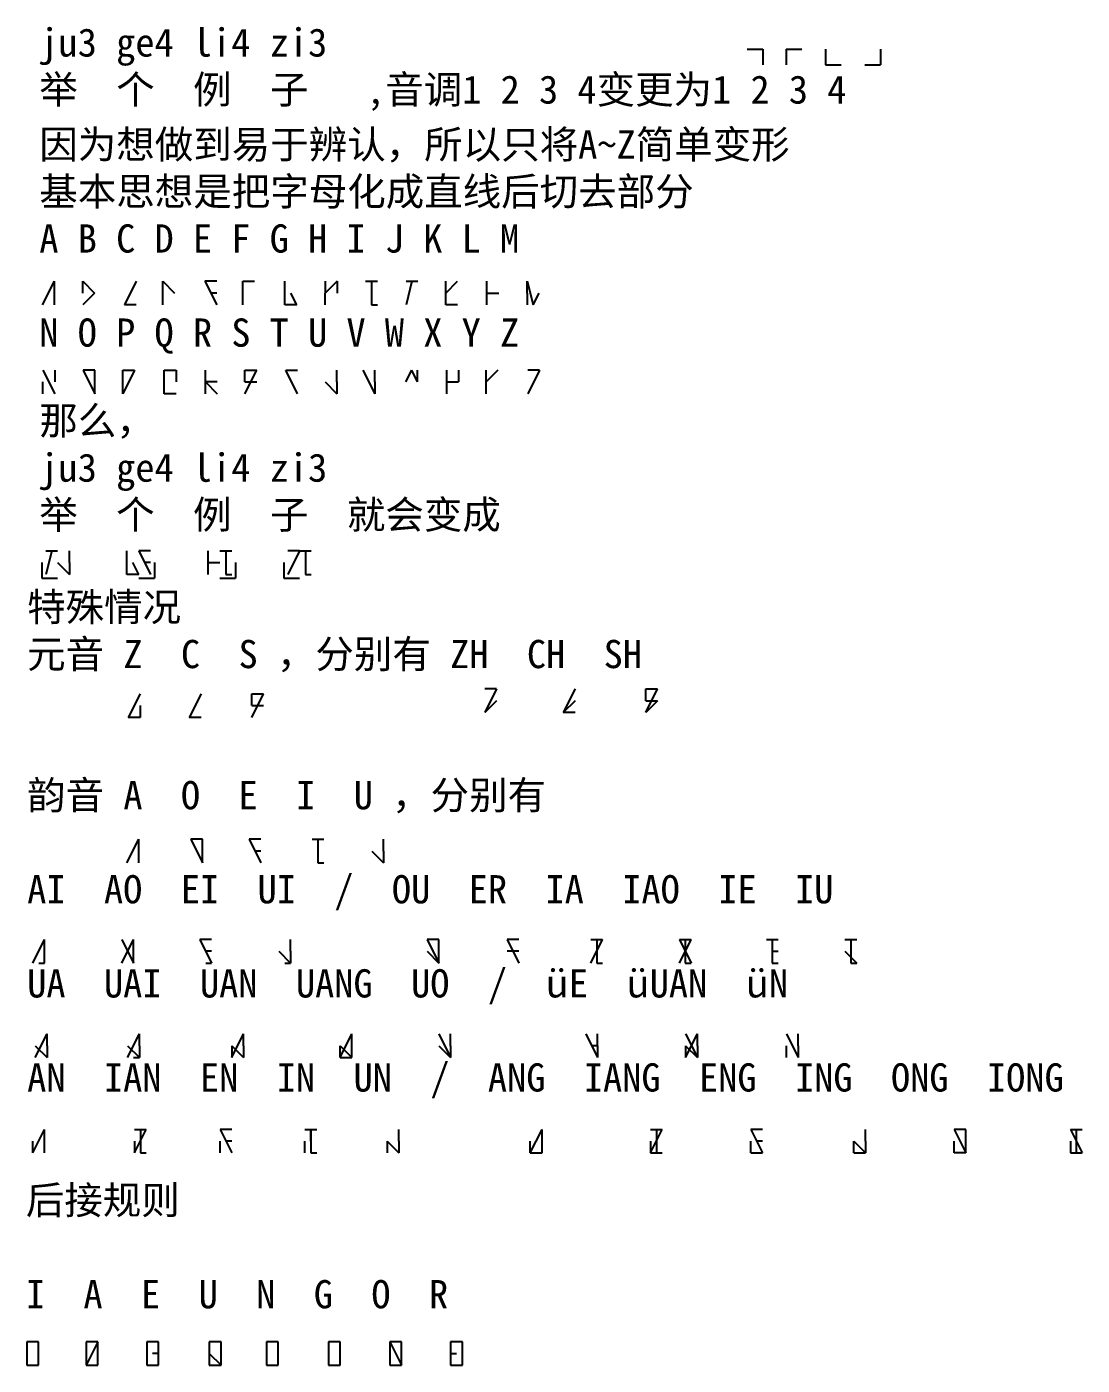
# Model space of a CAD drawing. Header units: millimetres. Extents: x 1659 to 4407, y 297 to 2004.
# Drawn here: x 1659 to 3006, y 297 to 2004 of the extents above; entities that cross this region are included whole.
import ezdxf

# ---------------------------------------------------------------- set-up
doc = ezdxf.new("R2010")
doc.units = ezdxf.units.MM
doc.styles.get("Standard").update_dxf_attribs({"font": 'arial.ttf'})

msp = doc.modelspace()

# ---------------------------------------------------------------- linework, layer by layer
for p, q in [((2578.4, 1975.7), (2598.4, 1975.7)), ((2598.4, 1975.7), (2598.4, 1955.7)), ((2628.4, 1975.7), (2648.4, 1975.7)), ((2628.4, 1975.7), (2628.4, 1955.7)), ((2678.4, 1975.7), (2678.4, 1955.7)), ((2748.4, 1975.7), (2748.4, 1955.7)), ((2678.4, 1955.7), (2698.4, 1955.7)), ((2728.4, 1955.7), (2748.4, 1955.7)), ((1679.6, 1649.5), (1694.6, 1679.5)), ((1694.6, 1664.5), (1694.6, 1679.5)), ((1731, 1664.5), (1731, 1679.5)), ((1731, 1679.5), (1746, 1664.5)), ((1798.9, 1679.5), (1783.9, 1649.5)), ((1833, 1664.5), (1833, 1679.5)), ((1833, 1679.5), (1848, 1664.5)), ((1901.7, 1679.5), (1886.7, 1679.5)), ((1886.7, 1679.5), (1901.7, 1649.5)), ((1935.1, 1679.5), (1950.1, 1679.5)), ((1935.1, 1664.5), (1935.1, 1679.5)), ((1988.8, 1664.5), (1988.8, 1679.5)), ((2055.2, 1679.5), (2040.2, 1664.5)), ((2040.2, 1679.5), (2040.2, 1664.5)), ((2055.2, 1679.5), (2055.2, 1664.5)), ((2091.7, 1679.5), (2106.7, 1679.5)), ((2099.2, 1679.5), (2099.2, 1649.5)), ((2143.3, 1679.5), (2158.3, 1679.5)), ((2150.8, 1679.5), (2143.3, 1649.5)), ((2193.9, 1664.5), (2193.9, 1679.5)), ((2193.9, 1664.5), (2208.9, 1679.5)), ((2246.5, 1664.5), (2246.5, 1679.5)), ((2298, 1679.5), (2305.5, 1649.5)), ((2298, 1664.5), (2298, 1679.5)), ((1694.6, 1649.5), (1694.6, 1664.5)), ((1746, 1664.5), (1731, 1649.5)), ((1833, 1649.5), (1833, 1664.5)), ((1901.7, 1664.5), (1894.2, 1664.5)), ((1935.1, 1649.5), (1935.1, 1664.5)), ((1988.8, 1649.5), (1988.8, 1664.5)), ((2003.8, 1649.5), (1996.3, 1664.5)), ((2040.2, 1649.5), (2040.2, 1664.5)), ((2193.9, 1649.5), (2193.9, 1664.5)), ((2246.5, 1649.5), (2246.5, 1664.5)), ((2246.5, 1664.5), (2261.5, 1664.5)), ((2298, 1664.5), (2298, 1649.5)), ((2305.5, 1649.5), (2313, 1664.5)), ((1798.9, 1649.5), (1783.9, 1649.5)), ((2003.8, 1649.5), (1988.8, 1649.5)), ((2099.2, 1649.5), (2106.7, 1649.5)), ((2208.9, 1649.5), (2193.9, 1649.5)), ((1680, 1566), (1695, 1536)), ((1695, 1566), (1695, 1551)), ((1731.4, 1566), (1746.4, 1536)), ((1746.4, 1566), (1731.4, 1566)), ((1746.4, 1551), (1746.4, 1566)), ((1781.8, 1566), (1796.8, 1566)), ((1781.8, 1551), (1781.8, 1566)), ((1796.8, 1566), (1781.8, 1536)), ((1834.8, 1566), (1849.8, 1566)), ((1834.8, 1551), (1834.8, 1566)), ((1849.8, 1566), (1849.8, 1551)), ((1887.2, 1551), (1887.2, 1566)), ((1937.7, 1566), (1952.7, 1566)), ((1937.7, 1551), (1937.7, 1566)), ((1937.7, 1536), (1952.7, 1566)), ((1989.8, 1566), (2004.8, 1566)), ((2004.8, 1536), (1989.8, 1566)), ((2055.1, 1551), (2055.1, 1566)), ((2088.3, 1566), (2103.3, 1536)), ((2103.3, 1551), (2103.3, 1566)), ((2150.1, 1566), (2142.6, 1551)), ((2150.1, 1566), (2157.6, 1551)), ((2157.6, 1566), (2157.6, 1551)), ((2195.3, 1551), (2195.3, 1566)), ((2210.3, 1566), (2210.3, 1551)), ((2245.4, 1551), (2245.4, 1566)), ((2260.4, 1566), (2245.4, 1551)), ((2313.5, 1566), (2298.5, 1536)), ((2313.5, 1566), (2298.5, 1566)), ((1680, 1536), (1680, 1551)), ((1746.4, 1536), (1746.4, 1551)), ((1781.8, 1536), (1781.8, 1551)), ((1834.8, 1536), (1834.8, 1551)), ((1887.2, 1551), (1902.2, 1536)), ((1887.2, 1536), (1887.2, 1551)), ((1902.2, 1551), (1887.2, 1551)), ((1937.7, 1551), (1952.7, 1551)), ((2040.1, 1551), (2055.1, 1536)), ((2055.1, 1551), (2055.1, 1536)), ((2103.3, 1551), (2103.3, 1536)), ((2195.3, 1536), (2195.3, 1551)), ((2195.3, 1551), (2210.3, 1551)), ((2245.4, 1536), (2245.4, 1551)), ((1849.8, 1536), (1834.8, 1536)), ((1683.7, 1335.6), (1698.7, 1335.6)), ((1691.2, 1335.6), (1683.7, 1305.6)), ((1713.7, 1320.6), (1713.7, 1335.6)), ((1787.2, 1320.6), (1787.2, 1335.6)), ((1817.2, 1335.6), (1802.2, 1335.6)), ((1802.2, 1335.6), (1817.2, 1305.6)), ((1890.8, 1320.6), (1890.8, 1335.6)), ((1905.8, 1335.6), (1920.8, 1335.6)), ((1913.3, 1335.6), (1913.3, 1305.6)), ((2007.4, 1335.6), (1992.4, 1305.6)), ((2007.4, 1335.6), (1992.4, 1335.6)), ((2007.4, 1335.6), (2022.4, 1335.6)), ((2014.9, 1335.6), (2014.9, 1305.6)), ((1678.7, 1320.6), (1678.7, 1300.6)), ((1698.7, 1320.6), (1713.7, 1305.6)), ((1713.7, 1320.6), (1713.7, 1305.6)), ((1787.2, 1305.6), (1787.2, 1320.6)), ((1802.2, 1305.6), (1794.7, 1320.6)), ((1817.2, 1320.6), (1809.7, 1320.6)), ((1822.2, 1320.6), (1822.2, 1300.6)), ((1890.8, 1305.6), (1890.8, 1320.6)), ((1890.8, 1320.6), (1905.8, 1320.6)), ((1925.8, 1320.6), (1925.8, 1300.6)), ((1987.4, 1320.6), (1987.4, 1300.6)), ((1678.7, 1300.6), (1698.7, 1300.6)), ((1802.2, 1305.6), (1787.2, 1305.6)), ((1802.2, 1300.6), (1822.2, 1300.6)), ((1905.8, 1300.6), (1925.8, 1300.6)), ((1913.3, 1305.6), (1920.8, 1305.6)), ((1987.4, 1300.6), (2007.4, 1300.6)), ((2014.9, 1305.6), (2022.4, 1305.6)), ((1803.9, 1153.2), (1788.9, 1123.2)), ((1881.7, 1153.2), (1866.7, 1123.2)), ((1946.5, 1153.2), (1961.5, 1153.2)), ((1946.5, 1138.2), (1946.5, 1153.2)), ((1946.5, 1123.2), (1961.5, 1153.2)), ((2258.6, 1159.4), (2243.6, 1129.4)), ((2258.6, 1159.4), (2243.6, 1159.4)), ((2358.9, 1159.4), (2343.9, 1129.4)), ((2449.1, 1159.4), (2464.1, 1159.4)), ((2449.1, 1144.4), (2449.1, 1159.4)), ((2449.1, 1129.4), (2464.1, 1159.4)), ((2449.1, 1144.4), (2464.1, 1144.4)), ((1803.9, 1138.2), (1803.9, 1123.2)), ((1946.5, 1138.2), (1961.5, 1138.2)), ((2358.9, 1129.4), (2343.9, 1129.4)), ((1803.9, 1123.2), (1788.9, 1123.2)), ((1881.7, 1123.2), (1866.7, 1123.2)), ((1787.2, 937.7), (1802.2, 967.7)), ((1802.2, 952.7), (1802.2, 967.7)), ((1868.5, 967.7), (1883.5, 937.7)), ((1883.5, 967.7), (1868.5, 967.7)), ((1883.5, 952.7), (1883.5, 967.7)), ((1958.2, 967.7), (1943.2, 967.7)), ((1943.2, 967.7), (1958.2, 937.7)), ((2023.4, 967.7), (2038.4, 967.7)), ((2030.9, 967.7), (2030.9, 937.7)), ((2114.6, 952.7), (2114.6, 967.7)), ((1802.2, 937.7), (1802.2, 952.7)), ((1883.5, 937.7), (1883.5, 952.7)), ((1958.2, 952.7), (1950.7, 952.7)), ((2099.6, 952.7), (2114.6, 937.7)), ((2114.6, 952.7), (2114.6, 937.7)), ((2030.9, 937.7), (2038.4, 937.7)), ((1667.2, 809.8), (1682.2, 839.8)), ((1682.2, 824.8), (1682.2, 839.8)), ((1780.5, 809.8), (1795.5, 839.8)), ((1795.5, 824.8), (1795.5, 839.8)), ((1895.2, 839.8), (1880.2, 839.8)), ((1880.2, 839.8), (1895.2, 809.8)), ((1996, 824.8), (1996, 839.8)), ((2170.2, 839.8), (2185.2, 809.8)), ((2185.2, 839.8), (2170.2, 839.8)), ((2185.2, 824.8), (2185.2, 839.8)), ((2287.3, 839.8), (2272.3, 839.8)), ((2272.3, 839.8), (2287.3, 809.8)), ((2379, 839.8), (2394, 839.8)), ((2386.5, 839.8), (2386.5, 809.8)), ((2492, 839.8), (2507, 839.8)), ((2499.5, 839.8), (2499.5, 809.8)), ((2603, 839.8), (2618, 839.8)), ((2610.5, 839.8), (2610.5, 809.8)), ((2703.2, 839.8), (2718.2, 839.8)), ((2710.7, 839.8), (2710.7, 809.8)), ((1682.2, 809.8), (1682.2, 824.8)), ((1795.5, 809.8), (1795.5, 824.8)), ((1895.2, 824.8), (1887.7, 824.8)), ((1981, 824.8), (1996, 809.8)), ((1996, 824.8), (1996, 809.8)), ((2185.2, 809.8), (2185.2, 824.8)), ((2287.3, 824.8), (2279.8, 824.8)), ((2386.5, 809.8), (2394, 809.8)), ((2499.5, 809.8), (2507, 809.8)), ((2610.5, 809.8), (2618, 809.8)), ((2710.7, 809.8), (2718.2, 809.8)), ((1685.3, 704.3), (1685.3, 719.3)), ((1803.1, 704.3), (1803.1, 719.3)), ((1935.9, 704.3), (1935.9, 719.3)), ((2059.1, 689.3), (2074.1, 719.3)), ((2074.1, 704.3), (2074.1, 719.3)), ((2200, 704.3), (2200, 719.3)), ((2372.5, 719.3), (2387.5, 689.3)), ((2387.5, 704.3), (2387.5, 719.3)), ((2499.9, 719.3), (2514.9, 689.3)), ((2514.9, 704.3), (2514.9, 719.3)), ((2628.6, 719.3), (2643.6, 689.3)), ((2643.6, 704.3), (2643.6, 719.3)), ((1670.3, 704.3), (1685.3, 689.3)), ((1685.3, 704.3), (1685.3, 689.3)), ((1788.1, 704.3), (1803.1, 689.3)), ((1803.1, 704.3), (1803.1, 689.3)), ((1920.9, 704.3), (1935.9, 689.3)), ((1935.9, 704.3), (1935.9, 689.3)), ((2059.1, 689.3), (2059.1, 704.3)), ((2059.1, 704.3), (2074.1, 689.3)), ((2074.1, 689.3), (2074.1, 704.3)), ((2185, 704.3), (2200, 689.3)), ((2200, 704.3), (2200, 689.3)), ((2387.5, 704.3), (2387.5, 689.3)), ((2514.9, 704.3), (2514.9, 689.3)), ((2643.6, 704.3), (2643.6, 689.3)), ((1667.2, 567.5), (1682.2, 597.5)), ((1682.2, 582.5), (1682.2, 597.5)), ((1682.2, 567.5), (1682.2, 582.5)), ((1796.9, 597.5), (1811.9, 597.5)), ((1804.4, 597.5), (1804.4, 567.5)), ((1921, 597.5), (1906, 597.5)), ((1906, 597.5), (1921, 567.5)), ((1921, 582.5), (1913.5, 582.5)), ((2014.3, 597.5), (2029.3, 597.5)), ((2021.8, 582.5), (2021.8, 597.5)), ((2021.8, 597.5), (2021.8, 567.5)), ((2021.8, 582.5), (2021.8, 567.5)), ((2119, 582.5), (2134, 567.5)), ((2134, 582.5), (2134, 597.5)), ((2134, 582.5), (2134, 567.5)), ((2301.8, 567.5), (2316.8, 597.5)), ((2301.8, 567.5), (2301.8, 582.5)), ((2316.8, 582.5), (2316.8, 597.5)), ((2316.8, 567.5), (2316.8, 582.5)), ((2455.1, 597.5), (2470.1, 597.5)), ((2462.6, 597.5), (2462.6, 567.5)), ((2598, 597.5), (2583, 597.5)), ((2583, 597.5), (2598, 567.5)), ((2583, 567.5), (2583, 582.5)), ((2598, 582.5), (2590.5, 582.5)), ((2714.4, 582.5), (2729.4, 567.5)), ((2714.4, 567.5), (2714.4, 582.5)), ((2729.4, 582.5), (2729.4, 597.5)), ((2729.4, 582.5), (2729.4, 567.5)), ((2842.5, 597.5), (2857.5, 567.5)), ((2857.5, 597.5), (2842.5, 597.5)), ((2857.5, 582.5), (2857.5, 597.5)), ((2857.5, 567.5), (2857.5, 582.5)), ((2990.9, 597.5), (3005.9, 597.5)), ((2998.4, 597.5), (2998.4, 567.5)), ((1804.4, 567.5), (1811.9, 567.5)), ((2021.8, 567.5), (2029.3, 567.5)), ((1659.4, 326.8), (1659.4, 311.8)), ((1674.4, 326.8), (1659.4, 326.8)), ((1674.4, 311.8), (1674.4, 326.8)), ((1735, 326.8), (1735, 311.8)), ((1750, 326.8), (1735, 326.8)), ((1750, 311.8), (1750, 326.8)), ((1812.4, 326.8), (1812.4, 311.8)), ((1827.4, 326.8), (1812.4, 326.8)), ((1827.4, 311.8), (1827.4, 326.8)), ((1892.2, 326.8), (1892.2, 311.8)), ((1907.2, 326.8), (1892.2, 326.8)), ((1907.2, 311.8), (1907.2, 326.8)), ((1965.3, 326.8), (1965.3, 311.8)), ((1980.3, 326.8), (1965.3, 326.8)), ((1980.3, 311.8), (1980.3, 326.8)), ((2044.2, 326.8), (2044.2, 311.8)), ((2059.2, 326.8), (2044.2, 326.8)), ((2059.2, 311.8), (2059.2, 326.8)), ((2122.5, 326.8), (2122.5, 311.8)), ((2137.5, 326.8), (2122.5, 326.8)), ((2137.5, 311.8), (2137.5, 326.8)), ((2200.1, 326.8), (2200.1, 311.8)), ((2215.1, 326.8), (2200.1, 326.8)), ((2215.1, 311.8), (2215.1, 326.8)), ((1659.4, 311.8), (1659.4, 296.8)), ((1674.4, 296.8), (1674.4, 311.8)), ((1735, 311.8), (1735, 296.8)), ((1750, 296.8), (1750, 311.8)), ((1812.4, 311.8), (1812.4, 296.8)), ((1827.4, 296.8), (1827.4, 311.8)), ((1892.2, 311.8), (1892.2, 296.8)), ((1907.2, 296.8), (1907.2, 311.8)), ((1980.3, 296.8), (1980.3, 311.8)), ((2044.2, 311.8), (2044.2, 296.8)), ((2059.2, 296.8), (2059.2, 311.8)), ((2122.5, 311.8), (2122.5, 296.8)), ((2137.5, 296.8), (2137.5, 311.8)), ((2200.1, 311.8), (2200.1, 296.8)), ((2215.1, 296.8), (2215.1, 311.8)), ((1659.4, 296.8), (1674.4, 296.8)), ((1735, 296.8), (1750, 296.8)), ((1812.4, 296.8), (1827.4, 296.8)), ((1892.2, 296.8), (1907.2, 296.8)), ((1965.3, 296.8), (1980.3, 296.8)), ((2122.5, 296.8), (2137.5, 296.8)), ((2200.1, 296.8), (2215.1, 296.8))]:
    msp.add_line(p, q)
at = {"color": 1}
for p, q in [((2258.6, 1144.4), (2243.6, 1129.4)), ((2358.9, 1144.4), (2343.9, 1129.4)), ((2464.1, 1144.4), (2449.1, 1129.4)), ((1780.5, 839.8), (1795.5, 809.8)), ((2379, 809.8), (2394, 839.8)), ((2492, 809.8), (2507, 839.8)), ((2492, 839.8), (2507, 809.8)), ((2170.2, 824.8), (2185.2, 809.8)), ((2279.8, 824.8), (2272.3, 824.8)), ((2610.5, 824.8), (2618, 824.8)), ((2703.2, 824.8), (2718.2, 809.8)), ((1674.7, 809.8), (1682.2, 809.8)), ((1887.7, 809.8), (1895.2, 809.8)), ((1988.5, 809.8), (1996, 809.8)), ((1670.3, 689.3), (1685.3, 719.3)), ((1788.1, 689.3), (1803.1, 719.3)), ((1920.9, 689.3), (1935.9, 719.3)), ((2185, 719.3), (2200, 689.3)), ((2499.9, 689.3), (2514.9, 719.3)), ((1920.9, 704.3), (1920.9, 689.3)), ((2387.5, 704.3), (2380, 704.3)), ((2499.9, 704.3), (2514.9, 689.3)), ((2499.9, 704.3), (2499.9, 689.3)), ((2628.6, 689.3), (2628.6, 704.3)), ((1795.6, 689.3), (1803.1, 689.3)), ((2059.1, 689.3), (2074.1, 689.3)), ((1667.2, 567.5), (1667.2, 582.5)), ((1796.9, 567.5), (1811.9, 597.5)), ((1796.9, 582.5), (1796.9, 567.5)), ((1906, 567.5), (1906, 582.5)), ((2014.3, 567.5), (2014.3, 582.5)), ((2119, 582.5), (2119, 567.5)), ((2455.1, 567.5), (2470.1, 597.5)), ((2455.1, 582.5), (2455.1, 567.5)), ((2842.5, 567.5), (2842.5, 582.5)), ((2990.9, 597.5), (3005.9, 567.5)), ((2990.9, 582.5), (2990.9, 567.5)), ((2301.8, 567.5), (2316.8, 567.5)), ((2455.1, 567.5), (2470.1, 567.5)), ((2583, 567.5), (2598, 567.5)), ((2714.4, 567.5), (2729.4, 567.5)), ((2857.5, 567.5), (2842.5, 567.5)), ((2990.9, 567.5), (2998.4, 567.5)), ((2998.4, 567.5), (3005.9, 567.5)), ((1750, 326.8), (1735, 296.8)), ((2122.5, 326.8), (2137.5, 296.8)), ((1827.4, 311.8), (1819.9, 311.8)), ((1892.2, 311.8), (1907.2, 296.8)), ((1965.3, 311.8), (1965.3, 296.8)), ((2200.1, 311.8), (2207.6, 311.8)), ((1666.9, 296.8), (1674.4, 296.8)), ((2044.2, 296.8), (2059.2, 296.8))]:
    msp.add_line(p, q, dxfattribs=at)

# ---------------------------------------------------------------- texts
at = {"char_height": 36, "attachment_point": 1}
for s, width, heights, insert in [('{\\fSimSun|b0|i0|c134|p2;ju3 ge4 li4 zi3\\P举  个  例  子   ,音调1 2 3 4变更为1 2 3 4}', 1102.818, [138], (1675.4, 2002.1)), ('{\\fSimSun|b0|i0|c134|p2;因为想做到易于辨认，所以只将A~Z简单变形\\P基本思想是把字母化成直线后切去部分\\PA B C D E F G H I J K L M\\P\\PN O P Q R S T U V W X Y Z}', 1166.848, [365.9], (1675.4, 1872.1)), ('{\\fSimSun|b0|i0|c134|p2;那么，\\Pju3 ge4 li4 zi3\\P举  个  例  子  就会变成}', 631.641, [187.9], (1675.4, 1519.8)), ('{\\fSimSun|b0|i0|c134|p2;特殊情况\\P元音 Z  C  S ，分别有 Z\\C1;H\\C256;  C\\C1;H\\C256;  S\\C1;H\\C256;\\P\\P\\P韵音 A  O  E  I  U ，分别有\\P\\PA\\C1;I\\C256;  AO  E\\C1;I\\C256;  U\\C1;I\\C256;  /  OU  ER  I\\C1;A\\C256;  I\\C1;AO\\C256;  I\\C1;E\\C256;  I\\C1;U\\P\\C256;\\PU\\C1;A\\C256;  U\\C1;AI\\C256;  U\\C1;AN\\C256;  UAN\\C1;G  \\C256;U\\C1;O\\C256;  /  ü\\C1;E\\C256;  ü\\C1;UAN\\C256;  ü\\C1;N\\C256;\\P\\PA\\C1;N\\C256;  I\\C1;AN\\C256;  E\\C1;N\\C256;  I\\C1;N  \\C256;U\\C1;N\\C256;  /  AN\\C1;G\\C256;  I\\C1;ANG\\C256;  EN\\C1;G\\C256;  IN\\C1;G\\C256;  O\\C1;NG  \\C256;I\\C1;ONG}', 1410.234, [877.1], (1659.9, 1282)), ('{\\fSimSun|b0|i0|c134|p2;后接规则\\P\\PI  A  E  U  N  G  O  R}', 851.568, [185.5], (1658.2, 525.4))]:
    msp.add_mtext_dynamic_manual_height_columns(s, width=width, gutter_width=12.5, heights=heights, dxfattribs=dict(at, insert=insert))

doc.saveas('drawing.dxf')
